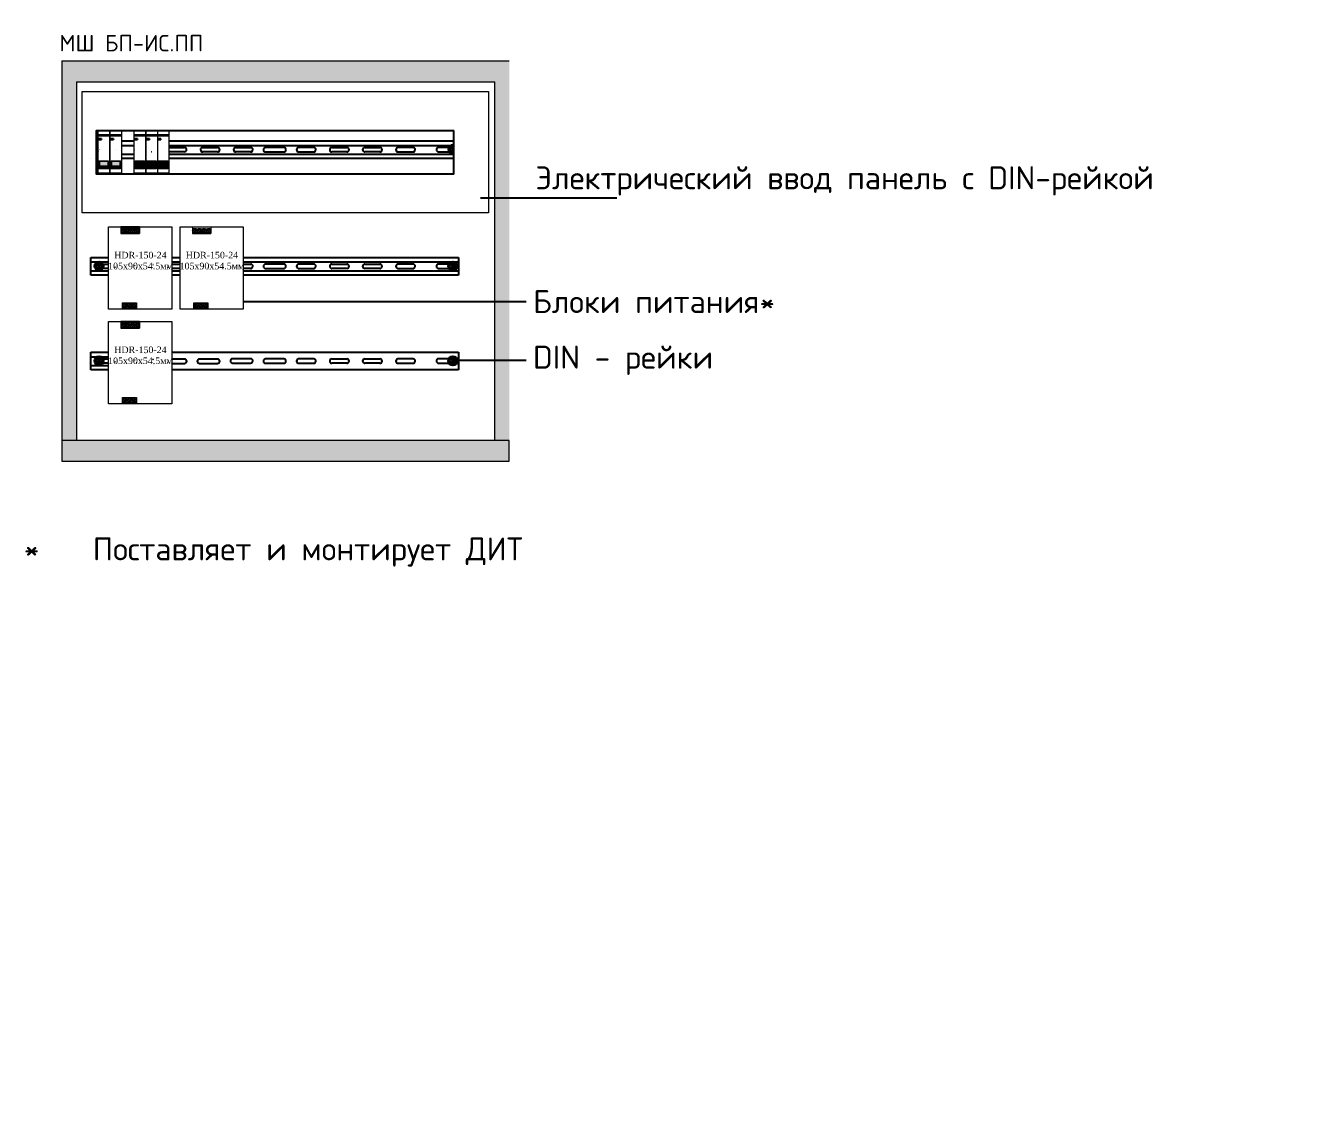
# Model space of a CAD drawing. Header units: millimetres. Extents: x 4247 to 622543, y -201358 to 142419.
# Drawn here: x 238733 to 258082, y -146189 to -129578 of the extents above; entities that cross this region are included whole.
import ezdxf

# ---------------------------------------------------------------- set-up
doc = ezdxf.new("R2010")
doc.units = ezdxf.units.MM
doc.layers.add('(АР) Текст', color=7, linetype='Continuous', lineweight=25)
doc.styles.add('ICOCPEUR', font='isocpeur.ttf')
doc.styles.add('KOSTY_STYLE', font='isocpeur.ttf')

msp = doc.modelspace()

# ---------------------------------------------------------------- hatches: boundary and pattern name
at = {"lineweight": 0, "true_color": 0xc7c8ca}
h = msp.add_hatch(color=9, dxfattribs=at)
h.dxf.hatch_style = 1
h.paths.add_polyline_path([(239287.987, -135262.813), (239512.61, -135262.813), (239512.61, -130434.686), (245877.101, -130434.686), (245877.101, -135897.333), (246097.288, -135897.333), (246097.288, -130118.563), (239287.987, -130118.563)])
h.paths.add_polyline_path([(239512.61, -135262.813), (239287.987, -135262.813), (239287.987, -135556.45), (239512.61, -135556.45)], flags=17)
h.paths.add_polyline_path([(239512.61, -135556.45), (239287.987, -135556.45), (239287.987, -135897.333), (239512.61, -135897.333)], flags=17)
h.paths.add_polyline_path([(246097.288, -136212.694), (246097.288, -135897.333), (239287.987, -135897.333), (239287.987, -136212.694)])
h.paths.add_polyline_path([(255852.92, -130098.721), (258081.603, -130098.721), (258081.603, -129578.257), (255852.92, -129578.257)], flags=9)
h.paths.add_polyline_path([(239209.792, -130109.062), (241247.48, -130109.062), (241247.48, -129588.598), (239209.792, -129588.598)], flags=9)
h.paths.add_polyline_path([(256621.692, -146189), (258063.881, -146189), (258063.881, -145668.536), (256621.692, -145668.536)], flags=9)
h.paths.add_polyline_path([(256621.692, -145805.824), (258063.881, -145805.824), (258063.881, -145285.36), (256621.692, -145285.36)], flags=9)
h.paths.add_polyline_path([(248731.108, -138668.722), (249396.82, -138668.722), (249396.82, -137907.908), (248731.108, -137907.908)], flags=9)
h.paths.add_polyline_path([(248746.958, -139286.57), (249380.97, -139286.57), (249380.97, -138525.756), (248746.958, -138525.756)], flags=9)
h.paths.add_polyline_path([(248746.958, -139899.783), (249380.97, -139899.783), (249380.97, -139138.969), (248746.958, -139138.969)], flags=9)
h.paths.add_polyline_path([(248778.658, -140517.631), (249349.269, -140517.631), (249349.269, -139756.817), (248778.658, -139756.817)], flags=9)
h.paths.add_polyline_path([(248667.706, -131249.904), (249460.221, -131249.904), (249460.221, -130489.09), (248667.706, -130489.09)], flags=9)
h.paths.add_polyline_path([(248667.706, -131867.753), (249460.221, -131867.753), (249460.221, -131106.939), (248667.706, -131106.939)], flags=9)
h.paths.add_polyline_path([(248651.856, -132485.601), (249476.071, -132485.601), (249476.071, -131724.787), (248651.856, -131724.787)], flags=9)
h.paths.add_polyline_path([(248667.706, -133103.45), (249460.221, -133103.45), (249460.221, -132342.636), (248667.706, -132342.636)], flags=9)
h.paths.add_polyline_path([(248667.706, -133721.298), (249460.221, -133721.298), (249460.221, -132960.484), (248667.706, -132960.484)], flags=9)
h.paths.add_polyline_path([(248699.407, -134339.147), (249428.521, -134339.147), (249428.521, -133578.333), (248699.407, -133578.333)], flags=9)
h.paths.add_polyline_path([(248667.706, -134956.995), (249460.221, -134956.995), (249460.221, -134196.181), (248667.706, -134196.181)], flags=9)
h.paths.add_polyline_path([(248746.958, -135579.48), (249380.97, -135579.48), (249380.97, -134818.665), (248746.958, -134818.665)], flags=9)
h.paths.add_polyline_path([(248746.958, -136197.328), (249380.97, -136197.328), (249380.97, -135436.514), (248746.958, -135436.514)], flags=9)
h.paths.add_polyline_path([(248746.958, -136815.176), (249380.97, -136815.176), (249380.97, -136054.362), (248746.958, -136054.362)], flags=9)
h.paths.add_polyline_path([(248746.958, -137428.389), (249380.97, -137428.389), (249380.97, -136667.575), (248746.958, -136667.575)], flags=9)
h.paths.add_polyline_path([(248746.958, -138046.237), (249380.97, -138046.237), (249380.97, -137285.423), (248746.958, -137285.423)], flags=9)
h.paths.add_polyline_path([(248416.964, -144481.257), (251236.882, -144481.257), (251236.882, -143544.126), (248416.964, -143544.126)], flags=9)
h.paths.add_polyline_path([(253905.994, -144400.321), (256771.956, -144400.321), (256771.956, -143879.857), (253905.994, -143879.857)], flags=9)
h.paths.add_polyline_path([(253788.597, -143150.422), (255048.999, -143150.422), (255048.999, -142629.959), (253788.597, -142629.959)], flags=9)
h.paths.add_polyline_path([(252671.195, -144763.788), (254333.2, -144763.788), (254333.2, -143825.123), (252671.195, -143825.123)], flags=9)
h.paths.add_polyline_path([(248874.297, -146045.484), (251611.848, -146045.484), (251611.848, -145108.353), (248874.297, -145108.353)], flags=9)
h.paths.add_polyline_path([(250623.639, -144916.64), (251742.389, -144916.64), (251742.389, -144485.39), (250623.639, -144485.39)], flags=9)
h.paths.add_polyline_path([(248399.896, -144916.64), (249468.646, -144916.64), (249468.646, -144485.39), (248399.896, -144485.39)], flags=9)
h.paths.add_polyline_path([(254812.384, -145774.128), (255606.211, -145774.128), (255606.211, -145253.664), (254812.384, -145253.664)], flags=9)
h.paths.add_polyline_path([(248110.671, -142642.453), (252125.337, -142642.453), (252125.337, -142121.989), (248110.671, -142121.989)], flags=9)
at = {"lineweight": 15, "true_color": 0xf8d731}
h = msp.add_hatch(color=40, dxfattribs=at)
h.dxf.hatch_style = 1
h.paths.add_polyline_path([(239987.016, -131646.612), (239860.602, -131646.612), (239860.602, -131725.408), (239987.016, -131725.431)])
h.paths.add_polyline_path([(240171.352, -131646.612), (240044.938, -131646.612), (240044.938, -131725.442), (240171.352, -131725.465)])
h.paths.add_polyline_path([(240171.358, -131725.465), (239860.617, -131725.408), (239860.602, -131738.173), (239860.602, -131750.939), (240171.326, -131750.995)])
h = msp.add_hatch(color=40, dxfattribs=at)
h.dxf.hatch_style = 1
h.paths.add_polyline_path([(240544.753, -131638.475), (240537.504, -131638.475), (240537.504, -131646.612), (240411.09, -131646.612), (240411.09, -131751.439), (240411.09, -131760.29), (240544.753, -131760.29)], flags=17)
h.paths.add_polyline_path([(240537.004, -131725.408), (240536.972, -131750.939), (240412.02, -131750.939), (240412.052, -131725.408)], flags=0)
h.paths.add_polyline_path([(240544.753, -131638.475), (240537.504, -131638.475), (240537.504, -131646.612), (240411.09, -131646.612), (240411.09, -131751.439), (240411.09, -131751.939), (240411.09, -131760.29), (240544.753, -131760.29)], flags=17)
h = msp.add_hatch(color=40, dxfattribs=at)
h.dxf.hatch_style = 1
h.paths.add_polyline_path([(240411.09, -131646.612), (240411.09, -131751.939), (240537.504, -131751.939), (240537.504, -131646.612)])
h.paths.add_polyline_path([(240537.004, -131725.408), (240536.972, -131750.939), (240412.02, -131750.939), (240412.052, -131725.408)], flags=16)
h = msp.add_hatch(color=40, dxfattribs=at)
h.dxf.hatch_style = 1
h.paths.add_polyline_path([(240537.004, -131725.408), (240412.052, -131725.408), (240412.02, -131750.939), (240536.972, -131750.939)])
h.paths.add_polyline_path([(240717.4, -131725.408), (240592.439, -131725.408), (240592.408, -131750.939), (240717.369, -131750.939)])
h = msp.add_hatch(color=40, dxfattribs=at)
h.dxf.hatch_style = 1
h.paths.add_polyline_path([(240536.972, -131750.939), (240537.004, -131725.408), (240412.052, -131725.408), (240412.02, -131750.939)])
h.paths.add_polyline_path([(240592.408, -131750.939), (240717.369, -131750.939), (240717.4, -131725.408), (240592.439, -131725.408)])
h = msp.add_hatch(color=40, dxfattribs=at)
h.dxf.hatch_style = 1
h.paths.add_polyline_path([(240717.925, -131646.612), (240591.511, -131646.612), (240591.511, -131750.939), (240591.511, -131751.939), (240717.925, -131751.939)])
h.paths.add_polyline_path([(240717.4, -131725.408), (240717.369, -131750.939), (240592.408, -131750.939), (240592.439, -131725.408)], flags=0)
h.paths.add_polyline_path([(240717.4, -131725.408), (240592.439, -131725.408), (240592.408, -131750.939), (240717.369, -131750.939)], flags=16)
h = msp.add_hatch(color=40, dxfattribs=at)
h.dxf.hatch_style = 1
h.paths.add_polyline_path([(240899.592, -131638.475), (240892.342, -131638.475), (240892.342, -131646.612), (240765.928, -131646.612), (240765.928, -131751.439), (240765.928, -131760.29), (240899.592, -131760.29)], flags=17)
h.paths.add_polyline_path([(240891.842, -131725.408), (240891.81, -131750.939), (240766.859, -131750.939), (240766.89, -131725.408)], flags=0)
h.paths.add_polyline_path([(240899.592, -131638.475), (240892.342, -131638.475), (240892.342, -131646.612), (240765.928, -131646.612), (240765.928, -131751.439), (240765.928, -131751.939), (240765.928, -131760.29), (240899.592, -131760.29)], flags=17)
h = msp.add_hatch(color=40, dxfattribs=at)
h.dxf.hatch_style = 1
h.paths.add_polyline_path([(240765.928, -131646.612), (240765.928, -131751.939), (240892.342, -131751.939), (240892.342, -131646.612)])
h.paths.add_polyline_path([(240891.81, -131750.939), (240766.859, -131750.939)], flags=16)

# ---------------------------------------------------------------- linework, layer by layer
at = {"layer": '(АР) Текст', "color": 7, "lineweight": 15}
for p, q in [((239287.987, -130118.563), (246097.288, -130118.563)), ((239512.61, -130434.686), (239512.61, -135897.333)), ((239512.61, -130434.686), (245877.101, -130434.686)), ((245877.101, -135897.333), (245877.101, -130434.686))]:
    msp.add_line(p, q, dxfattribs=at)
at = {"layer": '(АР) Текст', "color": 7}
for p, q in [((239816.898, -131335.315), (239837.665, -131335.315)), ((240012.082, -131335.315), (240022.001, -131335.315)), ((240196.419, -131335.315), (240388.153, -131335.315)), ((240562.571, -131335.315), (240568.574, -131335.315)), ((240917.409, -131335.315), (245256.218, -131335.315)), ((239816.898, -131404.131), (239837.665, -131404.131)), ((239816.898, -131537.55), (239837.665, -131537.55)), ((239837.665, -131456.179), (239819.577, -131438.091)), ((239837.665, -131476.533), (239819.577, -131494.62)), ((239824.914, -131432.755), (239837.665, -131445.506)), ((239837.665, -131487.205), (239824.914, -131499.957)), ((239853.188, -131461.01), (239853.178, -131461.02)), ((239853.178, -131471.692), (239853.178, -131471.692)), ((239858.514, -131466.356), (239858.514, -131466.356)), ((239858.514, -131466.356), (239858.514, -131466.356)), ((240012.082, -131404.131), (240022.001, -131404.131)), ((240012.082, -131435.44), (240022.001, -131435.44)), ((240022.001, -131502.636), (240012.082, -131502.636)), ((240012.082, -131537.55), (240022.001, -131537.55)), ((240196.419, -131404.131), (240388.153, -131404.131)), ((240196.419, -131537.55), (240388.153, -131537.55)), ((240562.571, -131404.131), (240568.574, -131404.131)), ((240562.571, -131436.483), (240568.574, -131436.483)), ((240568.574, -131503.679), (240562.571, -131503.679)), ((240562.571, -131537.55), (240568.574, -131537.55)), ((240917.409, -131404.131), (245256.218, -131404.131)), ((240917.409, -131434.557), (241154.73, -131434.557)), ((241154.73, -131501.753), (240917.409, -131501.753)), ((240917.409, -131537.55), (245256.218, -131537.55)), ((241428.843, -131436.483), (241658.778, -131436.483)), ((241658.778, -131503.679), (241428.843, -131503.679)), ((241932.843, -131436.483), (242162.778, -131436.483)), ((242162.778, -131503.679), (241932.843, -131503.679)), ((242666.778, -131436.483), (242387.749, -131436.483)), ((242387.749, -131503.679), (242666.778, -131503.679)), ((243121.683, -131436.483), (242891.749, -131436.483)), ((242891.749, -131503.679), (243121.683, -131503.679)), ((243395.749, -131436.483), (243625.683, -131436.483)), ((243625.683, -131503.679), (243395.749, -131503.679)), ((243899.749, -131436.483), (244129.683, -131436.483)), ((244129.683, -131503.679), (243899.749, -131503.679)), ((244633.683, -131436.483), (244403.749, -131436.483)), ((244403.749, -131503.679), (244633.683, -131503.679)), ((245249.271, -131435.44), (245019.336, -131435.44)), ((245019.336, -131502.636), (245249.271, -131502.636)), ((245234.118, -131466.356), (245205.854, -131438.091)), ((245234.118, -131466.356), (245205.854, -131494.62)), ((245211.19, -131432.755), (245239.455, -131461.02)), ((245239.455, -131471.692), (245211.19, -131499.957)), ((245256.218, -131444.257), (245239.455, -131461.02)), ((245256.218, -131488.455), (245239.455, -131471.692)), ((245256.218, -131454.929), (245244.791, -131466.356)), ((245244.791, -131466.356), (245256.218, -131477.783)), ((239728.299, -131606.366), (239728.299, -131606.321)), ((239837.665, -131606.366), (239816.898, -131606.366)), ((240022.001, -131606.366), (240012.082, -131606.366)), ((240388.153, -131606.366), (240196.419, -131606.366)), ((240568.574, -131606.366), (240562.571, -131606.366)), ((245256.218, -131606.366), (240917.409, -131606.366)), ((245326.228, -131606.349), (245326.228, -131606.366)), ((245658.997, -132204.181), (247737.233, -132204.181)), ((239728.299, -133381.256), (239728.299, -133110.205)), ((239728.299, -133110.205), (239999.795, -133110.205)), ((240961.758, -133110.205), (241087.701, -133110.205)), ((242049.663, -133110.205), (245326.228, -133110.205)), ((245326.228, -133110.205), (245326.228, -133381.256)), ((239728.299, -133179.02), (239999.795, -133179.02)), ((239728.299, -133312.44), (239999.795, -133312.44)), ((239847.842, -133241.245), (239819.577, -133212.981)), ((239847.842, -133241.245), (239819.577, -133269.51)), ((239824.914, -133207.645), (239853.178, -133235.909)), ((239853.178, -133246.582), (239824.914, -133274.846)), ((239841.012, -133210.33), (239999.795, -133210.33)), ((239999.795, -133277.526), (239841.012, -133277.526)), ((239881.443, -133207.645), (239853.178, -133235.909)), ((239881.443, -133274.846), (239853.178, -133246.582)), ((239886.779, -133212.981), (239858.514, -133241.245)), ((239858.514, -133241.245), (239886.779, -133269.51)), ((240425.996, -133278.569), (240420.843, -133278.569)), ((240503.443, -133211.373), (240505.281, -133211.373)), ((240961.758, -133179.02), (241087.701, -133179.02)), ((240961.758, -133211.373), (241087.701, -133211.373)), ((241087.701, -133278.569), (240961.758, -133278.569)), ((240961.758, -133312.44), (241087.701, -133312.44)), ((241513.901, -133278.569), (241508.749, -133278.569)), ((242049.663, -133179.02), (245326.228, -133179.02)), ((242049.663, -133211.373), (242162.778, -133211.373)), ((242162.778, -133278.569), (242049.663, -133278.569)), ((242049.663, -133312.44), (245326.228, -133312.44)), ((242666.778, -133211.373), (242387.749, -133211.373)), ((242387.749, -133278.569), (242666.778, -133278.569)), ((243121.683, -133211.373), (242891.749, -133211.373)), ((242891.749, -133278.569), (243121.683, -133278.569)), ((243395.749, -133211.373), (243625.683, -133211.373)), ((243625.683, -133278.569), (243395.749, -133278.569)), ((243899.749, -133211.373), (244129.683, -133211.373)), ((244129.683, -133278.569), (243899.749, -133278.569)), ((244633.683, -133211.373), (244403.749, -133211.373)), ((244403.749, -133278.569), (244633.683, -133278.569)), ((245249.271, -133210.33), (245019.336, -133210.33)), ((245019.336, -133277.526), (245249.271, -133277.526)), ((245234.118, -133241.245), (245205.854, -133212.981)), ((245234.118, -133241.245), (245205.854, -133269.51)), ((245211.19, -133207.645), (245239.455, -133235.909)), ((245239.455, -133246.582), (245211.19, -133274.846)), ((245267.719, -133207.645), (245239.455, -133235.909)), ((245267.719, -133274.846), (245239.455, -133246.582)), ((245273.055, -133212.981), (245244.791, -133241.245)), ((245244.791, -133241.245), (245273.055, -133269.51)), ((239999.795, -133381.256), (239728.299, -133381.256)), ((241087.701, -133381.256), (240961.758, -133381.256)), ((245326.228, -133381.256), (242049.663, -133381.256)), ((239728.299, -134823.707), (239728.299, -134552.656)), ((239728.299, -134552.656), (239999.795, -134552.656)), ((239728.299, -134621.471), (239999.795, -134621.471)), ((239847.842, -134683.697), (239819.577, -134655.432)), ((239824.914, -134650.096), (239853.178, -134678.36)), ((239841.012, -134652.781), (239999.795, -134652.781)), ((239881.443, -134650.096), (239853.178, -134678.36)), ((239886.779, -134655.432), (239858.514, -134683.697)), ((240503.443, -134653.824), (240505.281, -134653.824)), ((240961.758, -134552.656), (241087.701, -134552.656)), ((241155.569, -134656.666), (240961.758, -134656.666)), ((241087.701, -134552.656), (245326.228, -134552.656)), ((241658.799, -134656.666), (241379.77, -134656.666)), ((242163.171, -134651.677), (241884.142, -134651.677)), ((242666.778, -134653.824), (242387.749, -134653.824)), ((243121.683, -134653.824), (242891.749, -134653.824)), ((243395.749, -134653.824), (243625.683, -134653.824)), ((243899.749, -134653.824), (244129.683, -134653.824)), ((244633.683, -134653.824), (244403.749, -134653.824)), ((245249.271, -134652.781), (245019.336, -134652.781)), ((245234.118, -134683.697), (245205.854, -134655.432)), ((245211.19, -134650.096), (245239.455, -134678.36)), ((245267.719, -134650.096), (245239.455, -134678.36)), ((245273.055, -134655.432), (245244.791, -134683.697)), ((245326.228, -134552.656), (245326.228, -134823.707)), ((239728.299, -134754.891), (239999.795, -134754.891)), ((239999.795, -134823.707), (239728.299, -134823.707)), ((239847.842, -134683.697), (239819.577, -134711.961)), ((239853.178, -134689.033), (239824.914, -134717.297)), ((239999.795, -134719.977), (239841.012, -134719.977)), ((239881.443, -134717.297), (239853.178, -134689.033)), ((239858.514, -134683.697), (239886.779, -134711.961)), ((240425.996, -134721.02), (240420.843, -134721.02)), ((240961.758, -134723.862), (241155.569, -134723.862)), ((241087.701, -134823.707), (240961.758, -134823.707)), ((245326.228, -134823.707), (241087.701, -134823.707)), ((241379.77, -134723.862), (241658.799, -134723.862)), ((241884.142, -134718.873), (242163.171, -134718.873)), ((242387.749, -134721.02), (242666.778, -134721.02)), ((242891.749, -134721.02), (243121.683, -134721.02)), ((243625.683, -134721.02), (243395.749, -134721.02)), ((244129.683, -134721.02), (243899.749, -134721.02)), ((244403.749, -134721.02), (244633.683, -134721.02)), ((245019.336, -134719.977), (245249.271, -134719.977)), ((245234.118, -134683.697), (245205.854, -134711.961)), ((245239.455, -134689.033), (245211.19, -134717.297)), ((245267.719, -134717.297), (245239.455, -134689.033)), ((245244.791, -134683.697), (245273.055, -134711.961))]:
    msp.add_line(p, q, dxfattribs=at)
at = {"layer": '(АР) Текст', "color": 7, "lineweight": 15}
msp.add_lwpolyline([(239287.987, -130118.563), (239287.987, -136212.694), (246097.288, -136212.694), (246097.288, -135897.333), (239287.987, -135897.333)], dxfattribs=at)
for points in [[(239598.141, -130582.573), (245780.474, -130582.573), (245780.474, -132428.907), (239598.141, -132428.907)], [(239816.898, -131177.157), (245256.218, -131177.157), (245256.218, -131841.188), (239816.898, -131841.188)]]:
    msp.add_lwpolyline(points, close=True, dxfattribs=at)
at = {"layer": '(АР) Текст', "color": 7}
for points in [[(245256.218, -131841.188), (239816.898, -131841.188), (239816.898, -131177.157), (245256.218, -131177.157)], [(245256.218, -131841.188), (245256.218, -131177.157)], [(246357.202, -133786.308), (242049.663, -133786.308)], [(246357.202, -134680.285), (245327.949, -134680.285)]]:
    msp.add_lwpolyline(points, dxfattribs=at)
for centre, radius in [((239853.178, -133241.245), 69.536), ((239853.178, -133241.245), 59.112), ((239853.178, -133241.245), 43.908), ((245239.455, -133241.245), 69.536), ((245239.455, -133241.245), 59.112), ((245239.455, -133241.245), 43.908), ((239853.178, -134683.697), 69.536), ((239853.178, -134683.697), 59.112), ((239853.178, -134683.697), 43.908), ((245239.455, -134683.697), 69.536), ((245239.455, -134683.697), 59.112), ((245239.455, -134683.697), 43.908)]:
    msp.add_circle(centre, radius, dxfattribs=at)
for centre, radius, start, end in [((239853.178, -131466.356), 69.536, 102.8911247, 121.4498255), ((239853.178, -131466.356), 59.112, 105.2148764, 127.8615684), ((239853.178, -131466.356), 43.908, 110.6903221, 145.719079), ((239842.809, -131469.038), 33.646, 98.7949914, 140.364741), ((239842.809, -131469.038), 33.646, 219.635259, 261.2050086), ((239853.178, -131466.356), 43.908, 214.280921, 249.3096779), ((239853.178, -131466.356), 59.112, 232.1384316, 254.7851236), ((239853.178, -131466.356), 69.536, 238.5501745, 257.1088753), ((240069.149, -131469.038), 33.646, 0.0856781, 0.1126524), ((240422.64, -131470.081), 33.646, 180.1342383, 180.1343038), ((240648.98, -131470.081), 33.646, 266.9378614, 266.9379437), ((241152.932, -131468.155), 33.646, 266.9378614, 86.9378614), ((241430.64, -131470.081), 33.646, 93.0621386, 273.0621386), ((241656.98, -131470.081), 33.646, 266.9378614, 86.9378614), ((241934.64, -131470.081), 33.646, 93.0621386, 273.0621386), ((242160.98, -131470.081), 33.646, 266.9378614, 86.9378614), ((242389.546, -131470.081), 33.646, 93.0621386, 273.0621386), ((242664.98, -131470.081), 33.646, 266.9378614, 86.9378614), ((242893.546, -131470.081), 33.646, 93.0621386, 273.0621386), ((243119.886, -131470.081), 33.646, 266.9378614, 86.9378614), ((243397.546, -131470.081), 33.646, 93.0621386, 273.0621386), ((243625.683, -131470.081), 33.598, 270, 90), ((243899.749, -131470.081), 33.598, 90, 270), ((244127.886, -131470.081), 33.646, 266.9378614, 86.9378614), ((244405.546, -131470.081), 33.646, 93.0621386, 273.0621386), ((244631.886, -131470.081), 33.646, 266.9378614, 86.9378614), ((245021.133, -131469.038), 33.646, 93.0621386, 273.0621386), ((245239.455, -131466.356), 69.536, 76.0502941, 283.9497059), ((245239.455, -131466.356), 59.112, 73.526035, 286.473965), ((245239.455, -131466.356), 43.908, 67.5562014, 292.4437986), ((245247.473, -131469.038), 33.646, 266.9378614, 285.0635319), ((245247.473, -131469.038), 33.646, 74.9364681, 86.9378614), ((239842.809, -133243.928), 33.646, 93.0621386, 273.0621386), ((240069.149, -133243.928), 33.646, 328.3668908, 343.2489769), ((240422.64, -133244.971), 33.646, 147.4533966, 156.4550008), ((240648.98, -133244.971), 33.646, 37.1236855, 40.0504197), ((240926.64, -133244.971), 33.646, 209.5701196, 222.1883526), ((242160.98, -133244.971), 33.646, 266.9378614, 86.9378614), ((242389.546, -133244.971), 33.646, 93.0621386, 273.0621386), ((242664.98, -133244.971), 33.646, 266.9378614, 86.9378614), ((242893.546, -133244.971), 33.646, 93.0621386, 273.0621386), ((243119.886, -133244.971), 33.646, 266.9378614, 86.9378614), ((243397.546, -133244.971), 33.646, 93.0621386, 273.0621386), ((243625.683, -133244.971), 33.598, 270, 90), ((243899.749, -133244.971), 33.598, 90, 270), ((244127.886, -133244.971), 33.646, 266.9378614, 86.9378614), ((244405.546, -133244.971), 33.646, 93.0621386, 273.0621386), ((244631.886, -133244.971), 33.646, 266.9378614, 86.9378614), ((245021.133, -133243.928), 33.646, 93.0621386, 273.0621386), ((245247.473, -133243.928), 33.646, 266.9378614, 86.9378614), ((239842.809, -134686.379), 33.646, 93.0621386, 273.0621386), ((240648.98, -134687.422), 33.646, 37.1236855, 40.0504197), ((241153.772, -134690.264), 33.646, 266.9378614, 86.9378614), ((241381.568, -134690.264), 33.646, 93.0621386, 273.0621386), ((241657.002, -134690.264), 33.646, 266.9378614, 86.9378614), ((241885.94, -134685.275), 33.646, 93.0621386, 273.0621386), ((242161.374, -134685.275), 33.646, 266.9378614, 86.9378614), ((242389.546, -134687.422), 33.646, 93.0621386, 273.0621386), ((242664.98, -134687.422), 33.646, 266.9378614, 86.9378614), ((242893.546, -134687.422), 33.646, 93.0621386, 273.0621386), ((243119.886, -134687.422), 33.646, 266.9378614, 86.9378614), ((243397.546, -134687.422), 33.646, 93.0621386, 273.0621386), ((243625.683, -134687.422), 33.598, 270, 90), ((243899.749, -134687.422), 33.598, 90, 270), ((244127.886, -134687.422), 33.646, 266.9378614, 86.9378614), ((244405.546, -134687.422), 33.646, 93.0621386, 273.0621386), ((244631.886, -134687.422), 33.646, 266.9378614, 86.9378614), ((245021.133, -134686.379), 33.646, 93.0621386, 273.0621386), ((245247.473, -134686.379), 33.646, 266.9378614, 86.9378614), ((240069.149, -134686.379), 33.646, 328.3668908, 343.2489769), ((240422.64, -134687.422), 33.646, 147.4533966, 156.4550008), ((240926.64, -134687.422), 33.646, 209.5701196, 222.1883526)]:
    msp.add_arc(centre, radius, start, end, dxfattribs=at)
at = {"color": 18, "lineweight": 5, "true_color": 0x000000}
for p, q in [((239837.665, -131185.408), (240012.082, -131185.408)), ((239837.665, -131826.358), (239837.665, -131185.408)), ((239837.665, -131236.441), (240012.082, -131236.441)), ((240012.082, -131261.948), (239837.665, -131261.948)), ((240012.082, -131185.408), (240012.082, -131826.358)), ((240022.001, -131185.408), (240196.419, -131185.408)), ((240022.001, -131826.358), (240022.001, -131185.408)), ((240022.001, -131236.441), (240196.419, -131236.441)), ((240196.419, -131261.948), (240022.001, -131261.948)), ((240196.419, -131185.408), (240196.419, -131826.358)), ((240388.153, -131185.408), (240562.571, -131185.408)), ((240388.153, -131826.358), (240388.153, -131185.408)), ((240388.153, -131236.441), (240562.571, -131236.441)), ((240562.571, -131261.948), (240388.153, -131261.948)), ((240562.571, -131185.408), (240562.571, -131826.358)), ((240568.574, -131185.408), (240917.409, -131185.408)), ((240568.574, -131826.358), (240568.574, -131185.408)), ((240568.574, -131236.441), (240917.409, -131236.441)), ((240917.409, -131261.948), (240568.574, -131261.948)), ((240742.991, -131185.408), (240742.991, -131826.358)), ((240917.409, -131185.408), (240917.409, -131826.358)), ((239852.233, -131760.29), (239852.233, -131638.475)), ((239852.233, -131638.475), (239994.265, -131638.475)), ((239994.265, -131760.29), (239852.233, -131760.29)), ((239860.602, -131638.475), (239860.602, -131760.29)), ((239860.602, -131646.612), (239987.016, -131646.612)), ((239987.016, -131751.939), (239860.602, -131751.939)), ((239987.016, -131638.475), (239987.016, -131760.29)), ((239994.265, -131638.475), (239994.265, -131760.29)), ((240036.569, -131760.29), (240036.569, -131638.475)), ((240036.569, -131638.475), (240178.601, -131638.475)), ((240178.601, -131760.29), (240036.569, -131760.29)), ((240044.938, -131638.475), (240044.938, -131760.29)), ((240044.938, -131646.612), (240171.352, -131646.612)), ((240171.352, -131751.939), (240044.938, -131751.939)), ((240171.352, -131638.475), (240171.352, -131760.29)), ((240178.601, -131638.475), (240178.601, -131760.29)), ((240178.603, -131750.939), (240178.603, -131725.433)), ((240402.721, -131638.475), (240544.753, -131638.475)), ((240402.721, -131760.29), (240402.721, -131638.475)), ((240544.753, -131760.29), (240402.721, -131760.29)), ((240411.09, -131638.475), (240411.09, -131760.29)), ((240411.09, -131646.612), (240537.504, -131646.612)), ((240537.504, -131751.939), (240411.09, -131751.939)), ((240537.504, -131638.475), (240537.504, -131760.29)), ((240544.753, -131638.475), (240544.753, -131760.29)), ((240583.142, -131638.475), (240725.174, -131638.475)), ((240583.142, -131760.29), (240583.142, -131638.475)), ((240725.174, -131760.29), (240583.142, -131760.29)), ((240591.511, -131638.475), (240591.511, -131760.29)), ((240591.511, -131646.612), (240717.925, -131646.612)), ((240717.925, -131751.939), (240591.511, -131751.939)), ((240717.925, -131638.475), (240717.925, -131760.29)), ((240725.174, -131638.475), (240725.174, -131760.29)), ((240757.56, -131638.475), (240899.592, -131638.475)), ((240757.56, -131760.29), (240757.56, -131638.475)), ((240899.592, -131760.29), (240757.56, -131760.29)), ((240765.928, -131646.612), (240892.342, -131646.612)), ((240765.928, -131646.612), (240765.928, -131760.29)), ((240892.342, -131751.939), (240765.928, -131751.939)), ((240892.342, -131638.475), (240892.342, -131760.29)), ((240899.592, -131638.475), (240899.592, -131760.29)), ((240012.082, -131826.358), (239837.665, -131826.358)), ((240196.419, -131826.358), (240022.001, -131826.358)), ((240562.571, -131826.358), (240388.153, -131826.358)), ((240917.409, -131826.358), (240568.574, -131826.358))]:
    msp.add_line(p, q, dxfattribs=at)
at = {"color": 92, "lineweight": 5, "true_color": 0x00b700}
for p, q in [((239846.301, -131302.853), (239890.268, -131302.853)), ((239846.301, -131317.308), (239846.301, -131302.853)), ((239890.268, -131317.308), (239846.301, -131317.308)), ((239890.268, -131302.853), (239890.268, -131317.308)), ((240030.637, -131302.853), (240074.604, -131302.853)), ((240030.637, -131317.308), (240030.637, -131302.853)), ((240074.604, -131317.308), (240030.637, -131317.308)), ((240074.604, -131302.853), (240074.604, -131317.308))]:
    msp.add_line(p, q, dxfattribs=at)
at = {"color": 240, "lineweight": 30, "true_color": 0xed1f24}
for p, q in [((239846.301, -131302.853), (239890.268, -131302.853)), ((239846.301, -131317.308), (239846.301, -131302.853)), ((239890.268, -131317.308), (239846.301, -131317.308)), ((239890.268, -131302.853), (239890.268, -131317.308)), ((240030.637, -131302.853), (240074.604, -131302.853)), ((240030.637, -131317.308), (240030.637, -131302.853)), ((240074.604, -131317.308), (240030.637, -131317.308)), ((240074.604, -131302.853), (240074.604, -131317.308)), ((240396.789, -131302.853), (240440.756, -131302.853)), ((240396.789, -131317.308), (240396.789, -131302.853)), ((240440.756, -131317.308), (240396.789, -131317.308)), ((240440.756, -131302.853), (240440.756, -131317.308)), ((240577.21, -131302.853), (240621.177, -131302.853)), ((240577.21, -131317.308), (240577.21, -131302.853)), ((240621.177, -131317.308), (240577.21, -131317.308)), ((240621.177, -131302.853), (240621.177, -131317.308)), ((240751.627, -131317.308), (240751.627, -131302.853)), ((240751.627, -131302.853), (240795.595, -131302.853)), ((240795.595, -131317.308), (240751.627, -131317.308)), ((240795.595, -131302.853), (240795.595, -131317.308))]:
    msp.add_line(p, q, dxfattribs=at)
at = {"lineweight": 15}
for p, q in [((239999.795, -132645.004), (240961.758, -132645.004)), ((239999.795, -133895.204), (239999.795, -132645.004)), ((240961.758, -132645.004), (240961.758, -133895.204)), ((241087.701, -133895.204), (241087.701, -132645.004)), ((241087.701, -132645.004), (242049.663, -132645.004)), ((242049.663, -132645.004), (242049.663, -133895.204)), ((240961.758, -133895.204), (239999.795, -133895.204)), ((242049.663, -133895.204), (241087.701, -133895.204)), ((239999.795, -134087.456), (240961.758, -134087.456)), ((239999.795, -135337.656), (239999.795, -134087.456)), ((240961.758, -134087.456), (240961.758, -135337.656)), ((240961.758, -135337.656), (239999.795, -135337.656))]:
    msp.add_line(p, q, dxfattribs=at)
at = {"lineweight": 0}
for p, q in [((240469.521, -132645.004), (240186.455, -132645.004)), ((240186.455, -132645.004), (240186.455, -132746.487)), ((240186.455, -132655.004), (240469.521, -132655.004)), ((240186.455, -132665.004), (240469.521, -132665.004)), ((240193.343, -132705.918), (240193.343, -132695.574)), ((240193.343, -132695.574), (240218.327, -132695.574)), ((240218.327, -132705.918), (240193.343, -132705.918)), ((240218.327, -132695.574), (240218.327, -132670.591)), ((240218.327, -132670.591), (240228.67, -132670.591)), ((240218.327, -132730.901), (240218.327, -132705.918)), ((240228.67, -132730.901), (240218.327, -132730.901)), ((240228.67, -132670.591), (240228.67, -132695.574)), ((240228.67, -132695.574), (240253.654, -132695.574)), ((240253.654, -132705.918), (240228.67, -132705.918)), ((240228.67, -132705.918), (240228.67, -132730.901)), ((240253.654, -132695.574), (240253.654, -132705.918)), ((240262.846, -132705.918), (240262.846, -132695.574)), ((240262.846, -132695.574), (240287.83, -132695.574)), ((240287.83, -132705.918), (240262.846, -132705.918)), ((240287.83, -132695.574), (240287.83, -132670.591)), ((240287.83, -132670.591), (240298.173, -132670.591)), ((240287.83, -132730.901), (240287.83, -132705.918)), ((240298.173, -132730.901), (240287.83, -132730.901)), ((240298.173, -132670.591), (240298.173, -132695.574)), ((240298.173, -132695.574), (240323.156, -132695.574)), ((240323.156, -132705.918), (240298.173, -132705.918)), ((240298.173, -132705.918), (240298.173, -132730.901)), ((240323.156, -132695.574), (240323.156, -132705.918)), ((240332.39, -132705.918), (240332.39, -132695.574)), ((240332.39, -132695.574), (240357.374, -132695.574)), ((240357.374, -132705.918), (240332.39, -132705.918)), ((240357.374, -132695.574), (240357.374, -132670.591)), ((240357.374, -132670.591), (240367.717, -132670.591)), ((240357.374, -132730.901), (240357.374, -132705.918)), ((240367.717, -132730.901), (240357.374, -132730.901)), ((240367.717, -132670.591), (240367.717, -132695.574)), ((240367.717, -132695.574), (240392.701, -132695.574)), ((240392.701, -132705.918), (240367.717, -132705.918)), ((240367.717, -132705.918), (240367.717, -132730.901)), ((240392.701, -132695.574), (240392.701, -132705.918)), ((240401.914, -132705.918), (240401.914, -132695.574)), ((240401.914, -132695.574), (240426.897, -132695.574)), ((240426.897, -132705.918), (240401.914, -132705.918)), ((240426.897, -132695.574), (240426.897, -132670.591)), ((240426.897, -132670.591), (240437.241, -132670.591)), ((240426.897, -132730.901), (240426.897, -132705.918)), ((240437.241, -132730.901), (240426.897, -132730.901)), ((240437.241, -132670.591), (240437.241, -132695.574)), ((240437.241, -132695.574), (240462.224, -132695.574)), ((240462.224, -132705.918), (240437.241, -132705.918)), ((240437.241, -132705.918), (240437.241, -132730.901)), ((240462.224, -132695.574), (240462.224, -132705.918)), ((240469.521, -132645.004), (240469.521, -132746.487)), ((241274.36, -132645.004), (241274.36, -132746.487)), ((241281.249, -132705.918), (241281.249, -132695.574)), ((241281.249, -132695.574), (241306.232, -132695.574)), ((241306.232, -132705.918), (241281.249, -132705.918)), ((241306.232, -132695.574), (241306.232, -132670.591)), ((241306.232, -132730.901), (241306.232, -132705.918)), ((241316.576, -132730.901), (241306.232, -132730.901)), ((241316.576, -132670.591), (241316.576, -132695.574)), ((241316.576, -132695.574), (241341.559, -132695.574)), ((241341.559, -132705.918), (241316.576, -132705.918)), ((241316.576, -132705.918), (241316.576, -132730.901)), ((241341.559, -132695.574), (241341.559, -132705.918)), ((241350.752, -132705.918), (241350.752, -132695.574)), ((241350.752, -132695.574), (241375.735, -132695.574)), ((241375.735, -132705.918), (241350.752, -132705.918)), ((241375.735, -132695.574), (241375.735, -132670.591)), ((241375.735, -132730.901), (241375.735, -132705.918)), ((241386.078, -132730.901), (241375.735, -132730.901)), ((241386.078, -132670.591), (241386.078, -132695.574)), ((241386.078, -132695.574), (241411.062, -132695.574)), ((241411.062, -132705.918), (241386.078, -132705.918)), ((241386.078, -132705.918), (241386.078, -132730.901)), ((241411.062, -132695.574), (241411.062, -132705.918)), ((241420.296, -132705.918), (241420.296, -132695.574)), ((241420.296, -132695.574), (241445.279, -132695.574)), ((241445.279, -132705.918), (241420.296, -132705.918)), ((241445.279, -132695.574), (241445.279, -132670.591)), ((241445.279, -132730.901), (241445.279, -132705.918)), ((241455.623, -132730.901), (241445.279, -132730.901)), ((241455.623, -132670.591), (241455.623, -132695.574)), ((241455.623, -132695.574), (241480.606, -132695.574)), ((241480.606, -132705.918), (241455.623, -132705.918)), ((241455.623, -132705.918), (241455.623, -132730.901)), ((241480.606, -132695.574), (241480.606, -132705.918)), ((241489.819, -132705.918), (241489.819, -132695.574)), ((241489.819, -132695.574), (241514.803, -132695.574)), ((241514.803, -132705.918), (241489.819, -132705.918)), ((241514.803, -132695.574), (241514.803, -132670.591)), ((241514.803, -132730.901), (241514.803, -132705.918)), ((241525.146, -132730.901), (241514.803, -132730.901)), ((241525.146, -132670.591), (241525.146, -132695.574)), ((241525.146, -132695.574), (241550.13, -132695.574)), ((241550.13, -132705.918), (241525.146, -132705.918)), ((241525.146, -132705.918), (241525.146, -132730.901)), ((241550.13, -132695.574), (241550.13, -132705.918)), ((241557.427, -132645.004), (241557.427, -132746.487)), ((240469.521, -132736.487), (240186.455, -132736.487)), ((240186.455, -132746.487), (240469.521, -132746.487)), ((241274.36, -132736.487), (241557.427, -132736.487)), ((241274.36, -132746.487), (241557.427, -132746.487)), ((240208.241, -133799.552), (240421.598, -133799.552)), ((240208.241, -133895.204), (240208.241, -133799.552)), ((240208.241, -133875.204), (240421.598, -133875.204)), ((240208.241, -133885.204), (240421.598, -133885.204)), ((240215.13, -133841.678), (240215.13, -133831.335)), ((240215.13, -133831.335), (240240.113, -133831.335)), ((240240.113, -133841.678), (240215.13, -133841.678)), ((240240.113, -133831.335), (240240.113, -133806.352)), ((240240.113, -133806.352), (240250.456, -133806.352)), ((240240.113, -133866.662), (240240.113, -133841.678)), ((240250.456, -133866.662), (240240.113, -133866.662)), ((240250.456, -133806.352), (240250.456, -133831.335)), ((240250.456, -133831.335), (240275.44, -133831.335)), ((240275.44, -133841.678), (240250.456, -133841.678)), ((240250.456, -133841.678), (240250.456, -133866.662)), ((240275.44, -133831.335), (240275.44, -133841.678)), ((240284.632, -133841.678), (240284.632, -133831.335)), ((240284.632, -133831.335), (240309.616, -133831.335)), ((240309.616, -133841.678), (240284.632, -133841.678)), ((240309.616, -133831.335), (240309.616, -133806.352)), ((240309.616, -133806.352), (240319.959, -133806.352)), ((240309.616, -133866.662), (240309.616, -133841.678)), ((240319.959, -133866.662), (240309.616, -133866.662)), ((240319.959, -133806.352), (240319.959, -133831.335)), ((240319.959, -133831.335), (240344.943, -133831.335)), ((240344.943, -133841.678), (240319.959, -133841.678)), ((240319.959, -133841.678), (240319.959, -133866.662)), ((240344.943, -133831.335), (240344.943, -133841.678)), ((240354.177, -133841.678), (240354.177, -133831.335)), ((240354.177, -133831.335), (240379.16, -133831.335)), ((240379.16, -133841.678), (240354.177, -133841.678)), ((240379.16, -133831.335), (240379.16, -133806.352)), ((240379.16, -133806.352), (240389.503, -133806.352)), ((240379.16, -133866.662), (240379.16, -133841.678)), ((240389.503, -133866.662), (240379.16, -133866.662)), ((240389.503, -133806.352), (240389.503, -133831.335)), ((240389.503, -133831.335), (240414.487, -133831.335)), ((240414.487, -133841.678), (240389.503, -133841.678)), ((240389.503, -133841.678), (240389.503, -133866.662)), ((240414.487, -133831.335), (240414.487, -133841.678)), ((240421.598, -133799.552), (240421.598, -133895.204)), ((241296.147, -133799.552), (241509.504, -133799.552)), ((241296.147, -133895.204), (241296.147, -133799.552)), ((241296.147, -133875.204), (241509.504, -133875.204)), ((241296.147, -133885.204), (241509.504, -133885.204)), ((241303.035, -133841.678), (241303.035, -133831.335)), ((241303.035, -133831.335), (241328.019, -133831.335)), ((241328.019, -133841.678), (241303.035, -133841.678)), ((241328.019, -133831.335), (241328.019, -133806.352)), ((241328.019, -133806.352), (241338.362, -133806.352)), ((241328.019, -133866.662), (241328.019, -133841.678)), ((241338.362, -133866.662), (241328.019, -133866.662)), ((241338.362, -133806.352), (241338.362, -133831.335)), ((241338.362, -133831.335), (241363.345, -133831.335)), ((241363.345, -133841.678), (241338.362, -133841.678)), ((241338.362, -133841.678), (241338.362, -133866.662)), ((241363.345, -133831.335), (241363.345, -133841.678)), ((241372.538, -133841.678), (241372.538, -133831.335)), ((241372.538, -133831.335), (241397.521, -133831.335)), ((241397.521, -133841.678), (241372.538, -133841.678)), ((241397.521, -133831.335), (241397.521, -133806.352)), ((241397.521, -133806.352), (241407.865, -133806.352)), ((241397.521, -133866.662), (241397.521, -133841.678)), ((241407.865, -133866.662), (241397.521, -133866.662)), ((241407.865, -133806.352), (241407.865, -133831.335)), ((241407.865, -133831.335), (241432.848, -133831.335)), ((241432.848, -133841.678), (241407.865, -133841.678)), ((241407.865, -133841.678), (241407.865, -133866.662)), ((241432.848, -133831.335), (241432.848, -133841.678)), ((241442.082, -133841.678), (241442.082, -133831.335)), ((241442.082, -133831.335), (241467.066, -133831.335)), ((241467.066, -133841.678), (241442.082, -133841.678)), ((241467.066, -133831.335), (241467.066, -133806.352)), ((241467.066, -133806.352), (241477.409, -133806.352)), ((241467.066, -133866.662), (241467.066, -133841.678)), ((241477.409, -133866.662), (241467.066, -133866.662)), ((241477.409, -133806.352), (241477.409, -133831.335)), ((241477.409, -133831.335), (241502.392, -133831.335)), ((241502.392, -133841.678), (241477.409, -133841.678)), ((241477.409, -133841.678), (241477.409, -133866.662)), ((241502.392, -133831.335), (241502.392, -133841.678)), ((241509.504, -133799.552), (241509.504, -133895.204)), ((240421.598, -133895.204), (240208.241, -133895.204)), ((241509.504, -133895.204), (241296.147, -133895.204)), ((240469.521, -134087.456), (240186.455, -134087.456)), ((240186.455, -134087.456), (240186.455, -134188.939)), ((240186.455, -134097.456), (240469.521, -134097.456)), ((240186.455, -134107.456), (240469.521, -134107.456)), ((240186.455, -134178.939), (240469.521, -134178.939)), ((240186.455, -134188.939), (240469.521, -134188.939)), ((240193.343, -134148.369), (240193.343, -134138.025)), ((240193.343, -134138.025), (240218.327, -134138.025)), ((240218.327, -134148.369), (240193.343, -134148.369)), ((240218.327, -134138.025), (240218.327, -134113.042)), ((240218.327, -134113.042), (240228.67, -134113.042)), ((240218.327, -134173.352), (240218.327, -134148.369)), ((240228.67, -134173.352), (240218.327, -134173.352)), ((240228.67, -134113.042), (240228.67, -134138.025)), ((240228.67, -134138.025), (240253.654, -134138.025)), ((240253.654, -134148.369), (240228.67, -134148.369)), ((240228.67, -134148.369), (240228.67, -134173.352)), ((240253.654, -134138.025), (240253.654, -134148.369)), ((240262.846, -134148.369), (240262.846, -134138.025)), ((240262.846, -134138.025), (240287.83, -134138.025)), ((240287.83, -134148.369), (240262.846, -134148.369)), ((240287.83, -134138.025), (240287.83, -134113.042)), ((240287.83, -134113.042), (240298.173, -134113.042)), ((240287.83, -134173.352), (240287.83, -134148.369)), ((240298.173, -134173.352), (240287.83, -134173.352)), ((240298.173, -134113.042), (240298.173, -134138.025)), ((240298.173, -134138.025), (240323.156, -134138.025)), ((240323.156, -134148.369), (240298.173, -134148.369)), ((240298.173, -134148.369), (240298.173, -134173.352)), ((240323.156, -134138.025), (240323.156, -134148.369)), ((240332.39, -134148.369), (240332.39, -134138.025)), ((240332.39, -134138.025), (240357.374, -134138.025)), ((240357.374, -134148.369), (240332.39, -134148.369)), ((240357.374, -134138.025), (240357.374, -134113.042)), ((240357.374, -134113.042), (240367.717, -134113.042)), ((240357.374, -134173.352), (240357.374, -134148.369)), ((240367.717, -134173.352), (240357.374, -134173.352)), ((240367.717, -134113.042), (240367.717, -134138.025)), ((240367.717, -134138.025), (240392.701, -134138.025)), ((240392.701, -134148.369), (240367.717, -134148.369)), ((240367.717, -134148.369), (240367.717, -134173.352)), ((240392.701, -134138.025), (240392.701, -134148.369)), ((240401.914, -134148.369), (240401.914, -134138.025)), ((240401.914, -134138.025), (240426.897, -134138.025)), ((240426.897, -134148.369), (240401.914, -134148.369)), ((240426.897, -134138.025), (240426.897, -134113.042)), ((240426.897, -134113.042), (240437.241, -134113.042)), ((240426.897, -134173.352), (240426.897, -134148.369)), ((240437.241, -134173.352), (240426.897, -134173.352)), ((240437.241, -134113.042), (240437.241, -134138.025)), ((240437.241, -134138.025), (240462.224, -134138.025)), ((240462.224, -134148.369), (240437.241, -134148.369)), ((240437.241, -134148.369), (240437.241, -134173.352)), ((240462.224, -134138.025), (240462.224, -134148.369)), ((240469.521, -134087.456), (240469.521, -134188.939)), ((240208.241, -135242.004), (240421.598, -135242.004)), ((240208.241, -135337.656), (240208.241, -135242.004)), ((240421.598, -135242.004), (240421.598, -135337.656)), ((240208.241, -135317.656), (240421.598, -135317.656)), ((240208.241, -135327.656), (240421.598, -135327.656)), ((240421.598, -135337.656), (240208.241, -135337.656)), ((240215.13, -135284.129), (240215.13, -135273.786)), ((240215.13, -135273.786), (240240.113, -135273.786)), ((240240.113, -135284.129), (240215.13, -135284.129)), ((240240.113, -135273.786), (240240.113, -135248.803)), ((240240.113, -135248.803), (240250.456, -135248.803)), ((240240.113, -135309.113), (240240.113, -135284.129)), ((240250.456, -135309.113), (240240.113, -135309.113)), ((240250.456, -135248.803), (240250.456, -135273.786)), ((240250.456, -135273.786), (240275.44, -135273.786)), ((240275.44, -135284.129), (240250.456, -135284.129)), ((240250.456, -135284.129), (240250.456, -135309.113)), ((240275.44, -135273.786), (240275.44, -135284.129)), ((240284.632, -135284.129), (240284.632, -135273.786)), ((240284.632, -135273.786), (240309.616, -135273.786)), ((240309.616, -135284.129), (240284.632, -135284.129)), ((240309.616, -135273.786), (240309.616, -135248.803)), ((240309.616, -135248.803), (240319.959, -135248.803)), ((240309.616, -135309.113), (240309.616, -135284.129)), ((240319.959, -135309.113), (240309.616, -135309.113)), ((240319.959, -135248.803), (240319.959, -135273.786)), ((240319.959, -135273.786), (240344.943, -135273.786)), ((240344.943, -135284.129), (240319.959, -135284.129)), ((240319.959, -135284.129), (240319.959, -135309.113)), ((240344.943, -135273.786), (240344.943, -135284.129)), ((240354.177, -135284.129), (240354.177, -135273.786)), ((240354.177, -135273.786), (240379.16, -135273.786)), ((240379.16, -135284.129), (240354.177, -135284.129)), ((240379.16, -135273.786), (240379.16, -135248.803)), ((240379.16, -135248.803), (240389.503, -135248.803)), ((240379.16, -135309.113), (240379.16, -135284.129)), ((240389.503, -135309.113), (240379.16, -135309.113)), ((240389.503, -135248.803), (240389.503, -135273.786)), ((240389.503, -135273.786), (240414.487, -135273.786)), ((240414.487, -135284.129), (240389.503, -135284.129)), ((240389.503, -135284.129), (240389.503, -135309.113)), ((240414.487, -135273.786), (240414.487, -135284.129))]:
    msp.add_line(p, q, dxfattribs=at)
at = {"color": 18, "lineweight": 30, "true_color": 0x000000}
for points in [[(239860.586, -131750.939), (240171.326, -131750.995), (240171.358, -131725.465), (239860.617, -131725.408)], [(240412.02, -131750.939), (240536.972, -131750.939), (240537.004, -131725.408), (240412.052, -131725.408)], [(240592.408, -131750.939), (240717.369, -131750.939), (240717.4, -131725.408), (240592.439, -131725.408)], [(240766.859, -131750.939), (240891.81, -131750.939), (240891.842, -131725.408), (240766.89, -131725.408)]]:
    msp.add_lwpolyline(points, close=True, dxfattribs=at)
at = {"color": 18, "lineweight": 0, "true_color": 0x000000}
for points in [[(240412.02, -131750.939), (240536.972, -131750.939), (240537.004, -131725.408), (240412.052, -131725.408)], [(240592.408, -131750.939), (240717.369, -131750.939), (240717.4, -131725.408), (240592.439, -131725.408)], [(240766.859, -131750.939), (240891.81, -131750.939), (240891.842, -131725.408), (240766.89, -131725.408)]]:
    msp.add_lwpolyline(points, close=True, dxfattribs=at)
at = {"lineweight": 0}
for centre in [(240223.506, -132700.746), (240293.009, -132700.746), (240362.553, -132700.746), (240432.077, -132700.746), (241311.412, -132700.746), (241380.915, -132700.746), (241450.459, -132700.746), (241519.982, -132700.746), (240245.293, -133836.507), (240314.795, -133836.507), (240384.34, -133836.507), (241333.198, -133836.507), (241402.701, -133836.507), (241472.245, -133836.507), (240223.506, -134143.197), (240293.009, -134143.197), (240362.553, -134143.197), (240432.077, -134143.197), (240245.293, -135278.958), (240314.795, -135278.958), (240384.34, -135278.958)]:
    msp.add_circle(centre, 33.262, dxfattribs=at)

# ---------------------------------------------------------------- texts
at = {"layer": '(АР) Текст', "color": 7, "char_height": 350, "width": 13021.83902, "attachment_point": 4, "style": 'KOSTY_STYLE'}
for s, insert in [('{\\C256;Электрический ввод панель с DIN-рейкой }', (246496.888, -131945.545)), ('{\\C256;Блоки питания*}', (246458.32, -133782.18)), ('{\\C256;DIN - рейки}', (246458.32, -134676.157)), ('\\pxi-3,l4,t4;{\\C256;*^IПоставляет и монтирует ДИТ }', (238357.882, -137594.467))]:
    msp.add_mtext(s, dxfattribs=dict(at, insert=insert))
at = {"lineweight": 30, "insert": (240345.683, -129847.978), "char_height": 250, "width": 3155.97428, "attachment_point": 5, "style": 'ICOCPEUR'}
msp.add_mtext('\\pxt21;МШ БП-ИС.ПП', dxfattribs=at)
at = {"color": 240, "lineweight": 15, "true_color": 0xed1f24, "char_height": 100, "attachment_point": 1, "style": 'ICOCPEUR'}
for insert in [(239999.795, -133024.297), (241087.701, -133024.297), (239999.795, -134466.748)]:
    msp.add_mtext_dynamic_manual_height_columns('\\pxqc;{\\fTimes New Roman|b0|i0|c204|p18;\\C256;HDR-150-24\\fTimes New Roman|b0|i0|c0|p18;\\P\\fTimes New Roman|b0|i0|c204|p18;105х90х54.5мм}', width=968.06134, gutter_width=1250, heights=[453.723], dxfattribs=dict(at, insert=insert))

doc.saveas('drawing.dxf')
